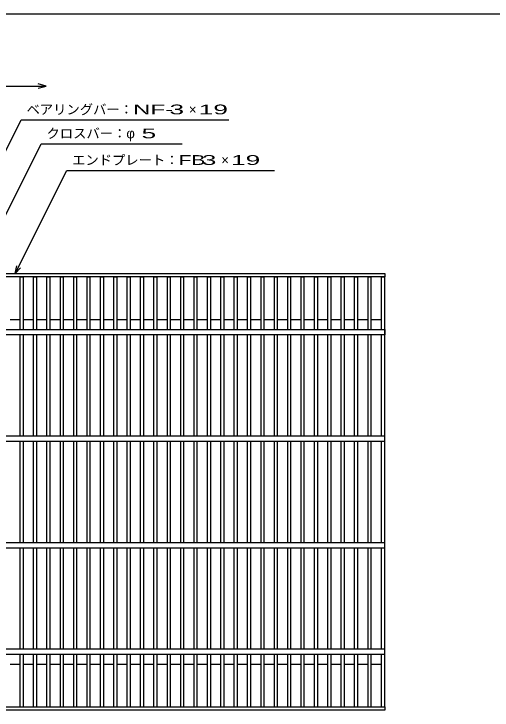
# Model space of a CAD drawing. Units: millimetres, scale not verified. Extents: x -910 to 866, y -641 to 527.
# Drawn here: x -562 to -113, y -127 to 527 of the extents above; entities that cross this region are included whole.
import ezdxf
from ezdxf.enums import TextEntityAlignment as Align

# ---------------------------------------------------------------- set-up
doc = ezdxf.new("R2010")
doc.units = ezdxf.units.MM
doc.header["$LTSCALE"] = 5
for name, color, linetype, lineweight in [('0_2', 150, 'Continuous', 25), ('16', 3, 'Continuous', 25), ('22', 4, 'Continuous', 25)]:
    doc.layers.add(name, color=color, linetype=linetype, lineweight=lineweight)
doc.styles.add('ベクトル', font='')
doc.styles.get('ベクトル').set_extended_font_data('ベクトル')

msp = doc.modelspace()

# ---------------------------------------------------------------- linework, layer by layer
at = {"layer": '0_2'}
msp.add_line((-864.5, 526.75), (865.5, 526.75), dxfattribs=at)
at = {"layer": '0_2', "color": 4}
for p, q in [((-681.92, 458.92), (-531.92, 458.92)), ((-531.92, 458.92), (-539.42, 460.92)), ((-539.42, 456.92), (-531.92, 458.92))]:
    msp.add_line(p, q, dxfattribs=at)
at = {"layer": '16'}
for p, q in [((-707, 282.75), (-214, 282.75)), ((-214, 282.75), (-214, 279.75)), ((-214, 279.75), (-707, 279.75)), ((-556.28, 230.25), (-556.28, 279.75)), ((-556.28, 279.75), (-553.28, 279.75)), ((-553.28, 230.25), (-553.28, 279.75)), ((-543.72, 230.25), (-543.72, 279.75)), ((-543.72, 279.75), (-540.72, 279.75)), ((-540.72, 230.25), (-540.72, 279.75)), ((-531.16, 230.25), (-531.16, 279.75)), ((-531.16, 279.75), (-528.16, 279.75)), ((-528.16, 230.25), (-528.16, 279.75)), ((-518.6, 230.25), (-518.6, 279.75)), ((-518.6, 279.75), (-515.6, 279.75)), ((-515.6, 230.25), (-515.6, 279.75)), ((-506.04, 230.25), (-506.04, 279.75)), ((-506.04, 279.75), (-503.04, 279.75)), ((-503.04, 230.25), (-503.04, 279.75)), ((-493.48, 230.25), (-493.48, 279.75)), ((-493.48, 279.75), (-490.48, 279.75)), ((-490.48, 230.25), (-490.48, 279.75)), ((-480.92, 230.25), (-480.92, 279.75)), ((-480.92, 279.75), (-477.92, 279.75)), ((-477.92, 230.25), (-477.92, 279.75)), ((-468.36, 230.25), (-468.36, 279.75)), ((-468.36, 279.75), (-465.36, 279.75)), ((-465.36, 230.25), (-465.36, 279.75)), ((-455.8, 230.25), (-455.8, 279.75)), ((-455.8, 279.75), (-452.8, 279.75)), ((-452.8, 230.25), (-452.8, 279.75)), ((-443.24, 230.25), (-443.24, 279.75)), ((-443.24, 279.75), (-440.24, 279.75)), ((-440.24, 230.25), (-440.24, 279.75)), ((-430.68, 230.25), (-430.68, 279.75)), ((-430.68, 279.75), (-427.68, 279.75)), ((-427.68, 230.25), (-427.68, 279.75)), ((-418.12, 230.25), (-418.12, 279.75)), ((-418.12, 279.75), (-415.12, 279.75)), ((-415.12, 230.25), (-415.12, 279.75)), ((-405.56, 230.25), (-405.56, 279.75)), ((-405.56, 279.75), (-402.56, 279.75)), ((-402.56, 230.25), (-402.56, 279.75)), ((-393, 230.25), (-393, 279.75)), ((-393, 279.75), (-390, 279.75)), ((-390, 230.25), (-390, 279.75)), ((-380.44, 230.25), (-380.44, 279.75)), ((-380.44, 279.75), (-377.44, 279.75)), ((-377.44, 230.25), (-377.44, 279.75)), ((-367.88, 230.25), (-367.88, 279.75)), ((-367.88, 279.75), (-364.88, 279.75)), ((-364.88, 230.25), (-364.88, 279.75)), ((-355.32, 230.25), (-355.32, 279.75)), ((-355.32, 279.75), (-352.32, 279.75)), ((-352.32, 230.25), (-352.32, 279.75)), ((-342.76, 230.25), (-342.76, 279.75)), ((-342.76, 279.75), (-339.76, 279.75)), ((-339.76, 230.25), (-339.76, 279.75)), ((-330.2, 230.25), (-330.2, 279.75)), ((-330.2, 279.75), (-327.2, 279.75)), ((-327.2, 230.25), (-327.2, 279.75)), ((-317.64, 230.25), (-317.64, 279.75)), ((-317.64, 279.75), (-314.64, 279.75)), ((-314.64, 230.25), (-314.64, 279.75)), ((-305.08, 230.25), (-305.08, 279.75)), ((-305.08, 279.75), (-302.08, 279.75)), ((-302.08, 230.25), (-302.08, 279.75)), ((-292.52, 230.25), (-292.52, 279.75)), ((-292.52, 279.75), (-289.52, 279.75)), ((-289.52, 230.25), (-289.52, 279.75)), ((-279.96, 230.25), (-279.96, 279.75)), ((-279.96, 279.75), (-276.96, 279.75)), ((-276.96, 230.25), (-276.96, 279.75)), ((-267.4, 230.25), (-267.4, 279.75)), ((-267.4, 279.75), (-264.4, 279.75)), ((-264.4, 230.25), (-264.4, 279.75)), ((-254.84, 230.25), (-254.84, 279.75)), ((-254.84, 279.75), (-251.84, 279.75)), ((-251.84, 230.25), (-251.84, 279.75)), ((-242.28, 230.25), (-242.28, 279.75)), ((-242.28, 279.75), (-239.28, 279.75)), ((-239.28, 230.25), (-239.28, 279.75)), ((-229.72, 230.25), (-229.72, 279.75)), ((-229.72, 279.75), (-226.72, 279.75)), ((-226.72, 230.25), (-226.72, 279.75)), ((-217, 230.25), (-217, 279.75)), ((-217, 279.75), (-214, 279.75)), ((-214, -124.25), (-214, 279.75)), ((-565.84, 239.75), (-556.28, 239.75)), ((-553.28, 239.75), (-543.72, 239.75)), ((-540.72, 239.75), (-531.16, 239.75)), ((-528.16, 239.75), (-518.6, 239.75)), ((-515.6, 239.75), (-506.04, 239.75)), ((-503.04, 239.75), (-493.48, 239.75)), ((-490.48, 239.75), (-480.92, 239.75)), ((-477.92, 239.75), (-468.36, 239.75)), ((-465.36, 239.75), (-455.8, 239.75)), ((-452.8, 239.75), (-443.24, 239.75)), ((-440.24, 239.75), (-430.68, 239.75)), ((-427.68, 239.75), (-418.12, 239.75)), ((-415.12, 239.75), (-405.56, 239.75)), ((-402.56, 239.75), (-393, 239.75)), ((-390, 239.75), (-380.44, 239.75)), ((-377.44, 239.75), (-367.88, 239.75)), ((-364.88, 239.75), (-355.32, 239.75)), ((-352.32, 239.75), (-342.76, 239.75)), ((-339.76, 239.75), (-330.2, 239.75)), ((-327.2, 239.75), (-317.64, 239.75)), ((-314.64, 239.75), (-305.08, 239.75)), ((-302.08, 239.75), (-292.52, 239.75)), ((-289.52, 239.75), (-279.96, 239.75)), ((-276.96, 239.75), (-267.4, 239.75)), ((-264.4, 239.75), (-254.84, 239.75)), ((-251.84, 239.75), (-242.28, 239.75)), ((-239.28, 239.75), (-229.72, 239.75)), ((-226.72, 239.75), (-217, 239.75)), ((-707, 230.25), (-214, 230.25)), ((-214, 230.25), (-214, 225.25)), ((-214, 225.25), (-707, 225.25)), ((-556.28, 130.25), (-556.28, 225.25)), ((-553.28, 130.25), (-553.28, 225.25)), ((-543.72, 130.25), (-543.72, 225.25)), ((-540.72, 130.25), (-540.72, 225.25)), ((-531.16, 130.25), (-531.16, 225.25)), ((-528.16, 130.25), (-528.16, 225.25)), ((-518.6, 130.25), (-518.6, 225.25)), ((-515.6, 130.25), (-515.6, 225.25)), ((-506.04, 130.25), (-506.04, 225.25)), ((-503.04, 130.25), (-503.04, 225.25)), ((-493.48, 130.25), (-493.48, 225.25)), ((-490.48, 130.25), (-490.48, 225.25)), ((-480.92, 130.25), (-480.92, 225.25)), ((-477.92, 130.25), (-477.92, 225.25)), ((-468.36, 130.25), (-468.36, 225.25)), ((-465.36, 130.25), (-465.36, 225.25)), ((-455.8, 130.25), (-455.8, 225.25)), ((-452.8, 130.25), (-452.8, 225.25)), ((-443.24, 130.25), (-443.24, 225.25)), ((-440.24, 130.25), (-440.24, 225.25)), ((-430.68, 130.25), (-430.68, 225.25)), ((-427.68, 130.25), (-427.68, 225.25)), ((-418.12, 130.25), (-418.12, 225.25)), ((-415.12, 130.25), (-415.12, 225.25)), ((-405.56, 130.25), (-405.56, 225.25)), ((-402.56, 130.25), (-402.56, 225.25)), ((-393, 130.25), (-393, 225.25)), ((-390, 130.25), (-390, 225.25)), ((-380.44, 130.25), (-380.44, 225.25)), ((-377.44, 130.25), (-377.44, 225.25)), ((-367.88, 130.25), (-367.88, 225.25)), ((-364.88, 130.25), (-364.88, 225.25)), ((-355.32, 130.25), (-355.32, 225.25)), ((-352.32, 130.25), (-352.32, 225.25)), ((-342.76, 130.25), (-342.76, 225.25)), ((-339.76, 130.25), (-339.76, 225.25)), ((-330.2, 130.25), (-330.2, 225.25)), ((-327.2, 130.25), (-327.2, 225.25)), ((-317.64, 130.25), (-317.64, 225.25)), ((-314.64, 130.25), (-314.64, 225.25)), ((-305.08, 130.25), (-305.08, 225.25)), ((-302.08, 130.25), (-302.08, 225.25)), ((-292.52, 130.25), (-292.52, 225.25)), ((-289.52, 130.25), (-289.52, 225.25)), ((-279.96, 130.25), (-279.96, 225.25)), ((-276.96, 130.25), (-276.96, 225.25)), ((-267.4, 130.25), (-267.4, 225.25)), ((-264.4, 130.25), (-264.4, 225.25)), ((-254.84, 130.25), (-254.84, 225.25)), ((-251.84, 130.25), (-251.84, 225.25)), ((-242.28, 130.25), (-242.28, 225.25)), ((-239.28, 130.25), (-239.28, 225.25)), ((-229.72, 130.25), (-229.72, 225.25)), ((-226.72, 130.25), (-226.72, 225.25)), ((-217, 130.25), (-217, 225.25)), ((-707, 130.25), (-214, 130.25)), ((-707, 125.25), (-214, 125.25)), ((-556.28, 30.25), (-556.28, 125.25)), ((-553.28, 30.25), (-553.28, 125.25)), ((-543.72, 30.25), (-543.72, 125.25)), ((-540.72, 30.25), (-540.72, 125.25)), ((-531.16, 30.25), (-531.16, 125.25)), ((-528.16, 30.25), (-528.16, 125.25)), ((-518.6, 30.25), (-518.6, 125.25)), ((-515.6, 30.25), (-515.6, 125.25)), ((-506.04, 30.25), (-506.04, 125.25)), ((-503.04, 30.25), (-503.04, 125.25)), ((-493.48, 30.25), (-493.48, 125.25)), ((-490.48, 30.25), (-490.48, 125.25)), ((-480.92, 30.25), (-480.92, 125.25)), ((-477.92, 30.25), (-477.92, 125.25)), ((-468.36, 30.25), (-468.36, 125.25)), ((-465.36, 30.25), (-465.36, 125.25)), ((-455.8, 30.25), (-455.8, 125.25)), ((-452.8, 30.25), (-452.8, 125.25)), ((-443.24, 30.25), (-443.24, 125.25)), ((-440.24, 30.25), (-440.24, 125.25)), ((-430.68, 30.25), (-430.68, 125.25)), ((-427.68, 30.25), (-427.68, 125.25)), ((-418.12, 30.25), (-418.12, 125.25)), ((-415.12, 30.25), (-415.12, 125.25)), ((-405.56, 30.25), (-405.56, 125.25)), ((-402.56, 30.25), (-402.56, 125.25)), ((-393, 30.25), (-393, 125.25)), ((-390, 30.25), (-390, 125.25)), ((-380.44, 30.25), (-380.44, 125.25)), ((-377.44, 30.25), (-377.44, 125.25)), ((-367.88, 30.25), (-367.88, 125.25)), ((-364.88, 30.25), (-364.88, 125.25)), ((-355.32, 30.25), (-355.32, 125.25)), ((-352.32, 30.25), (-352.32, 125.25)), ((-342.76, 30.25), (-342.76, 125.25)), ((-339.76, 30.25), (-339.76, 125.25)), ((-330.2, 30.25), (-330.2, 125.25)), ((-327.2, 30.25), (-327.2, 125.25)), ((-317.64, 30.25), (-317.64, 125.25)), ((-314.64, 30.25), (-314.64, 125.25)), ((-305.08, 30.25), (-305.08, 125.25)), ((-302.08, 30.25), (-302.08, 125.25)), ((-292.52, 30.25), (-292.52, 125.25)), ((-289.52, 30.25), (-289.52, 125.25)), ((-279.96, 30.25), (-279.96, 125.25)), ((-276.96, 30.25), (-276.96, 125.25)), ((-267.4, 30.25), (-267.4, 125.25)), ((-264.4, 30.25), (-264.4, 125.25)), ((-254.84, 30.25), (-254.84, 125.25)), ((-251.84, 30.25), (-251.84, 125.25)), ((-242.28, 30.25), (-242.28, 125.25)), ((-239.28, 30.25), (-239.28, 125.25)), ((-229.72, 30.25), (-229.72, 125.25)), ((-226.72, 30.25), (-226.72, 125.25)), ((-217, 30.25), (-217, 125.25)), ((-214, 125.25), (-214, 130.25)), ((-707, 30.25), (-214, 30.25)), ((-214, 25.25), (-214, 30.25)), ((-707, 25.25), (-214, 25.25)), ((-556.28, -69.75), (-556.28, 25.25)), ((-553.28, -69.75), (-553.28, 25.25)), ((-543.72, -69.75), (-543.72, 25.25)), ((-540.72, -69.75), (-540.72, 25.25)), ((-531.16, -69.75), (-531.16, 25.25)), ((-528.16, -69.75), (-528.16, 25.25)), ((-518.6, -69.75), (-518.6, 25.25)), ((-515.6, -69.75), (-515.6, 25.25)), ((-506.04, -69.75), (-506.04, 25.25)), ((-503.04, -69.75), (-503.04, 25.25)), ((-493.48, -69.75), (-493.48, 25.25)), ((-490.48, -69.75), (-490.48, 25.25)), ((-480.92, -69.75), (-480.92, 25.25)), ((-477.92, -69.75), (-477.92, 25.25)), ((-468.36, -69.75), (-468.36, 25.25)), ((-465.36, -69.75), (-465.36, 25.25)), ((-455.8, -69.75), (-455.8, 25.25)), ((-452.8, -69.75), (-452.8, 25.25)), ((-443.24, -69.75), (-443.24, 25.25)), ((-440.24, -69.75), (-440.24, 25.25)), ((-430.68, -69.75), (-430.68, 25.25)), ((-427.68, -69.75), (-427.68, 25.25)), ((-418.12, -69.75), (-418.12, 25.25)), ((-415.12, -69.75), (-415.12, 25.25)), ((-405.56, -69.75), (-405.56, 25.25)), ((-402.56, -69.75), (-402.56, 25.25)), ((-393, -69.75), (-393, 25.25)), ((-390, -69.75), (-390, 25.25)), ((-380.44, -69.75), (-380.44, 25.25)), ((-377.44, -69.75), (-377.44, 25.25)), ((-367.88, -69.75), (-367.88, 25.25)), ((-364.88, -69.75), (-364.88, 25.25)), ((-355.32, -69.75), (-355.32, 25.25)), ((-352.32, -69.75), (-352.32, 25.25)), ((-342.76, -69.75), (-342.76, 25.25)), ((-339.76, -69.75), (-339.76, 25.25)), ((-330.2, -69.75), (-330.2, 25.25)), ((-327.2, -69.75), (-327.2, 25.25)), ((-317.64, -69.75), (-317.64, 25.25)), ((-314.64, -69.75), (-314.64, 25.25)), ((-305.08, -69.75), (-305.08, 25.25)), ((-302.08, -69.75), (-302.08, 25.25)), ((-292.52, -69.75), (-292.52, 25.25)), ((-289.52, -69.75), (-289.52, 25.25)), ((-279.96, -69.75), (-279.96, 25.25)), ((-276.96, -69.75), (-276.96, 25.25)), ((-267.4, -69.75), (-267.4, 25.25)), ((-264.4, -69.75), (-264.4, 25.25)), ((-254.84, -69.75), (-254.84, 25.25)), ((-251.84, -69.75), (-251.84, 25.25)), ((-242.28, -69.75), (-242.28, 25.25)), ((-239.28, -69.75), (-239.28, 25.25)), ((-229.72, -69.75), (-229.72, 25.25)), ((-226.72, -69.75), (-226.72, 25.25)), ((-217, -69.75), (-217, 25.25)), ((-707, -69.75), (-214, -69.75)), ((-214, -74.75), (-214, -69.75)), ((-707, -74.75), (-214, -74.75)), ((-556.28, -124.25), (-556.28, -74.75)), ((-553.28, -124.25), (-553.28, -74.75)), ((-543.72, -124.25), (-543.72, -74.75)), ((-540.72, -124.25), (-540.72, -74.75)), ((-531.16, -124.25), (-531.16, -74.75)), ((-528.16, -124.25), (-528.16, -74.75)), ((-518.6, -124.25), (-518.6, -74.75)), ((-515.6, -124.25), (-515.6, -74.75)), ((-506.04, -124.25), (-506.04, -74.75)), ((-503.04, -124.25), (-503.04, -74.75)), ((-493.48, -124.25), (-493.48, -74.75)), ((-490.48, -124.25), (-490.48, -74.75)), ((-480.92, -124.25), (-480.92, -74.75)), ((-477.92, -124.25), (-477.92, -74.75)), ((-468.36, -124.25), (-468.36, -74.75)), ((-465.36, -124.25), (-465.36, -74.75)), ((-455.8, -124.25), (-455.8, -74.75)), ((-452.8, -124.25), (-452.8, -74.75)), ((-443.24, -124.25), (-443.24, -74.75)), ((-440.24, -124.25), (-440.24, -74.75)), ((-430.68, -124.25), (-430.68, -74.75)), ((-427.68, -124.25), (-427.68, -74.75)), ((-418.12, -124.25), (-418.12, -74.75)), ((-415.12, -124.25), (-415.12, -74.75)), ((-405.56, -124.25), (-405.56, -74.75)), ((-402.56, -124.25), (-402.56, -74.75)), ((-393, -124.25), (-393, -74.75)), ((-390, -124.25), (-390, -74.75)), ((-380.44, -124.25), (-380.44, -74.75)), ((-377.44, -124.25), (-377.44, -74.75)), ((-367.88, -124.25), (-367.88, -74.75)), ((-364.88, -124.25), (-364.88, -74.75)), ((-355.32, -124.25), (-355.32, -74.75)), ((-352.32, -124.25), (-352.32, -74.75)), ((-342.76, -124.25), (-342.76, -74.75)), ((-339.76, -124.25), (-339.76, -74.75)), ((-330.2, -124.25), (-330.2, -74.75)), ((-327.2, -124.25), (-327.2, -74.75)), ((-317.64, -124.25), (-317.64, -74.75)), ((-314.64, -124.25), (-314.64, -74.75)), ((-305.08, -124.25), (-305.08, -74.75)), ((-302.08, -124.25), (-302.08, -74.75)), ((-292.52, -124.25), (-292.52, -74.75)), ((-289.52, -124.25), (-289.52, -74.75)), ((-279.96, -124.25), (-279.96, -74.75)), ((-276.96, -124.25), (-276.96, -74.75)), ((-267.4, -124.25), (-267.4, -74.75)), ((-264.4, -124.25), (-264.4, -74.75)), ((-254.84, -124.25), (-254.84, -74.75)), ((-251.84, -124.25), (-251.84, -74.75)), ((-242.28, -124.25), (-242.28, -74.75)), ((-239.28, -124.25), (-239.28, -74.75)), ((-229.72, -124.25), (-229.72, -74.75)), ((-226.72, -124.25), (-226.72, -74.75)), ((-217, -124.25), (-217, -74.75)), ((-565.84, -84.25), (-556.28, -84.25)), ((-553.28, -84.25), (-543.72, -84.25)), ((-540.72, -84.25), (-531.16, -84.25)), ((-528.16, -84.25), (-518.6, -84.25)), ((-515.6, -84.25), (-506.04, -84.25)), ((-503.04, -84.25), (-493.48, -84.25)), ((-490.48, -84.25), (-480.92, -84.25)), ((-477.92, -84.25), (-468.36, -84.25)), ((-465.36, -84.25), (-455.8, -84.25)), ((-452.8, -84.25), (-443.24, -84.25)), ((-440.24, -84.25), (-430.68, -84.25)), ((-427.68, -84.25), (-418.12, -84.25)), ((-415.12, -84.25), (-405.56, -84.25)), ((-402.56, -84.25), (-393, -84.25)), ((-390, -84.25), (-380.44, -84.25)), ((-377.44, -84.25), (-367.88, -84.25)), ((-364.88, -84.25), (-355.32, -84.25)), ((-352.32, -84.25), (-342.76, -84.25)), ((-339.76, -84.25), (-330.2, -84.25)), ((-327.2, -84.25), (-317.64, -84.25)), ((-314.64, -84.25), (-305.08, -84.25)), ((-302.08, -84.25), (-292.52, -84.25)), ((-289.52, -84.25), (-279.96, -84.25)), ((-276.96, -84.25), (-267.4, -84.25)), ((-264.4, -84.25), (-254.84, -84.25)), ((-251.84, -84.25), (-242.28, -84.25)), ((-239.28, -84.25), (-229.72, -84.25)), ((-226.72, -84.25), (-217, -84.25)), ((-707, -124.25), (-214, -124.25)), ((-556.28, -124.25), (-553.28, -124.25)), ((-543.72, -124.25), (-540.72, -124.25)), ((-531.16, -124.25), (-528.16, -124.25)), ((-518.6, -124.25), (-515.6, -124.25)), ((-506.04, -124.25), (-503.04, -124.25)), ((-493.48, -124.25), (-490.48, -124.25)), ((-480.92, -124.25), (-477.92, -124.25)), ((-468.36, -124.25), (-465.36, -124.25)), ((-455.8, -124.25), (-452.8, -124.25)), ((-443.24, -124.25), (-440.24, -124.25)), ((-430.68, -124.25), (-427.68, -124.25)), ((-418.12, -124.25), (-415.12, -124.25)), ((-405.56, -124.25), (-402.56, -124.25)), ((-393, -124.25), (-390, -124.25)), ((-380.44, -124.25), (-377.44, -124.25)), ((-367.88, -124.25), (-364.88, -124.25)), ((-355.32, -124.25), (-352.32, -124.25)), ((-342.76, -124.25), (-339.76, -124.25)), ((-330.2, -124.25), (-327.2, -124.25)), ((-317.64, -124.25), (-314.64, -124.25)), ((-305.08, -124.25), (-302.08, -124.25)), ((-292.52, -124.25), (-289.52, -124.25)), ((-279.96, -124.25), (-276.96, -124.25)), ((-267.4, -124.25), (-264.4, -124.25)), ((-254.84, -124.25), (-251.84, -124.25)), ((-242.28, -124.25), (-239.28, -124.25)), ((-229.72, -124.25), (-226.72, -124.25)), ((-217, -124.25), (-214, -124.25)), ((-214, -124.25), (-214, -127.25)), ((-214, -127.25), (-707, -127.25))]:
    msp.add_line(p, q, dxfattribs=at)
at = {"layer": '22'}
for p, q in [((-678.88, 180.25), (-555.38, 427.25)), ((-555.38, 427.25), (-360.38, 427.25)), ((-623.86, 230.25), (-536.61, 404.75)), ((-536.61, 404.75), (-404.11, 404.75)), ((-561.06, 282.75), (-512.56, 379.75)), ((-512.56, 379.75), (-317.56, 379.75)), ((-561.06, 282.75), (-559.56, 290.05)), ((-561.06, 282.75), (-556.06, 288.25))]:
    msp.add_line(p, q, dxfattribs=at)

# ---------------------------------------------------------------- texts
at = {"layer": '22', "color": 2, "style": 'ベクトル'}
for s, height, p in [('ベアリングバー：', 9.164, (-550.38, 437)), ('×', 9.16, (-397.88, 437)), ('クロスバー：', 9.164, (-531.61, 414.5)), ('φ', 9.16, (-456.61, 414.5)), ('エンドプレート：', 9.164, (-507.56, 389.5)), ('×', 9.16, (-367.56, 389.5))]:
    msp.add_text(s, height=height, dxfattribs=at).set_placement(p, align=Align.MIDDLE_LEFT)
for s, width, p in [('NF-', 1.85, (-450.38, 437)), (' 3 ', 2, (-422.88, 437)), (' 19 ', 2, (-395.38, 437)), (' 5 ', 2, (-449.11, 414.5)), ('FB', 1.6, (-407.56, 389.5)), (' 3 ', 2, (-392.56, 389.5)), (' 19 ', 2, (-365.06, 389.5))]:
    msp.add_text(s, height=9.164, dxfattribs=dict(at, width=width)).set_placement(p, align=Align.MIDDLE_LEFT)

doc.saveas('drawing.dxf')
